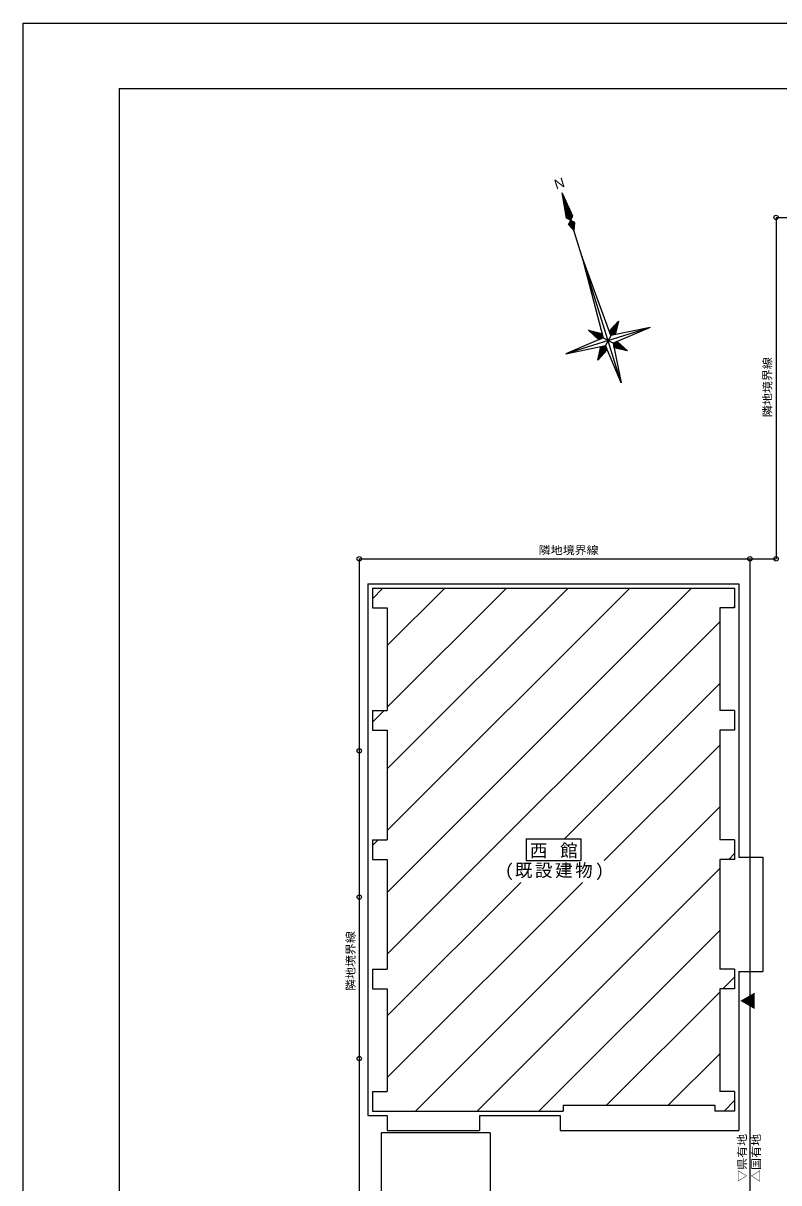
# Model space of a CAD drawing. Units: millimetres, scale not verified. Extents: x -87917 to 30883, y -64927 to 19073.
# Drawn here: x -87917 to -53292, y -34065 to 19073 of the extents above; entities that cross this region are included whole.
import ezdxf
from ezdxf.enums import TextEntityAlignment as Align

# ---------------------------------------------------------------- set-up
doc = ezdxf.new("R2010")
doc.units = ezdxf.units.MM
doc.header["$LTSCALE"] = 200
doc.layers.add('0-0', color=3, linetype='Continuous')
doc.styles.add('ＭＳ ゴシック', font='')
doc.styles.get('ＭＳ ゴシック').set_extended_font_data('MS Gothic')

msp = doc.modelspace()

# ---------------------------------------------------------------- linework, layer by layer
at = {"layer": '0-0', "color": 7}
for p, q in [((-83516.9, 16073.1), (27283.1, 16073.1)), ((-62723.5, 10231.2), (-63212.9, 11298.5)), ((-60518, 2593.7), (-63212.9, 11298.5)), ((-63013.7, 10141.3), (-63212.9, 11298.5)), ((-62923.9, 9851.2), (-62723.5, 10231.2)), ((-62674, 9557.6), (-62923.9, 9851.2)), ((-60995.5, 4758.4), (-62314.6, 8396.9)), ((-62314.6, 8396.9), (-61347.2, 4649.5)), ((-60644.7, 5423.7), (-61589.1, 3632.4)), ((-60644.7, 5423.7), (-61067.7, 4957.5)), ((-60644.7, 5423.7), (-60793.2, 4799.5)), ((-59182.5, 5127), (-63051.3, 3929.2)), ((-62012.6, 5000.3), (-61537.3, 4569.1)), ((-60221.3, 4055.9), (-62012.6, 5000.3)), ((-62012.6, 5000.3), (-61400.1, 4854.6)), ((-59182.5, 5127), (-60995.5, 4758.4)), ((-59182.5, 5127), (-60886.6, 4406.7)), ((-61589.1, 3632.4), (-61440.6, 4256.7)), ((-60518, 2593.7), (-61238.3, 4297.8)), ((-60886.6, 4406.7), (-60518, 2593.7)), ((-60221.3, 4055.9), (-60696.4, 4487.1)), ((-61589.1, 3632.4), (-61157.9, 4107.6)), ((-60221.3, 4055.9), (-60845.4, 4204.4)), ((-72116.9, -6611.9), (-72116.9, -30981.9)), ((-72116.9, -6611.9), (-55116.9, -6611.9)), ((-71916.9, -7297.9), (-71430.9, -6811.9)), ((-71231.9, -20755.1), (-57288.7, -6811.9)), ((-71231.9, -17926.6), (-60117.2, -6811.9)), ((-71231.9, -15098.2), (-62945.6, -6811.9)), ((-71231.9, -12269.8), (-65774, -6811.9)), ((-71231.9, -9441.4), (-68602.4, -6811.9)), ((-55360.3, -7711.9), (-55316.9, -7668.5)), ((-71231.9, -23583.5), (-56001.9, -8353.5)), ((-63116.9, -18296.9), (-56001.9, -11181.9)), ((-71916.9, -12954.8), (-71379, -12416.9)), ((-61288.5, -19296.9), (-56001.9, -14010.4)), ((-69945, -30781.9), (-56001.9, -16838.8)), ((-71916.9, -18611.6), (-71652.2, -18346.9)), ((-55581.6, -19246.9), (-55316.9, -18982.2)), ((-67116.6, -30781.9), (-56001.9, -19667.2)), ((-71231.9, -26411.9), (-65116.9, -20296.9)), ((-71231.9, -29240.4), (-62288.5, -20296.9)), ((-64288.2, -30781.9), (-56001.9, -22495.6)), ((-55116.9, -24376.9), (-54021.9, -24376.9)), ((-55116.9, -24376.9), (-55116.9, -31666.9)), ((-55854.7, -25176.9), (-55316.9, -24639.1)), ((-61189.7, -30511.9), (-56001.9, -25324.1)), ((-58361.3, -30511.9), (-56001.9, -28152.5)), ((-71916.9, -29925.4), (-71873.5, -29881.9)), ((-55802.9, -30781.9), (-55316.9, -30295.9)), ((-67001.9, -30981.9), (-67001.9, -31666.9)), ((-67001.9, -30981.9), (-63316.9, -30981.9)), ((-63316.9, -30981.9), (-63316.9, -31666.9)), ((-66516.9, -31776.9), (-66516.9, -42276.9)), ((-63316.9, -31666.9), (-55116.9, -31666.9))]:
    msp.add_line(p, q, dxfattribs=at)
at = {"layer": '0-0', "color": 4}
for p, q in [((-62855.3, 10057.8), (-63179.7, 11105.6)), ((-62887, 10074.6), (-63146.5, 10912.8)), ((-62807, 10072.8), (-63131.4, 11120.6)), ((-62918.7, 10091.3), (-63113.3, 10719.9)), ((-62790.3, 10104.5), (-63049.8, 10942.7)), ((-62773.6, 10136.2), (-62968.2, 10764.9)), ((-62950.3, 10107.9), (-63080.1, 10527.1)), ((-62982, 10124.6), (-63046.9, 10334.2)), ((-62756.9, 10167.8), (-62886.7, 10587)), ((-62740.2, 10199.5), (-62805.1, 10409.1)), ((-62882.2, 9802.2), (-62907.1, 9882.8)), ((-62840.5, 9753.3), (-62890.5, 9914.5)), ((-62798.9, 9704.4), (-62873.8, 9946.2)), ((-62757.3, 9655.4), (-62857.1, 9977.8)), ((-62715.6, 9606.5), (-62840.4, 10009.5)), ((-62667.3, 9621.5), (-62792, 10024.5)), ((-62660.5, 9685.4), (-62760.4, 10007.8)), ((-62653.8, 9749.3), (-62728.7, 9991.1)), ((-62647.1, 9813.2), (-62697, 9974.4)), ((-62640.4, 9877.1), (-62665.3, 9957.7)), ((-60713, 5348.4), (-61007.1, 4790.5)), ((-60668.3, 5324.9), (-60963.4, 4764.9)), ((-61937.3, 4931.9), (-61377.3, 4636.8)), ((-61913.7, 4976.7), (-61355.7, 4682.6)), ((-61862, 4863.7), (-61407.4, 4624)), ((-61814.8, 4953.3), (-61364.3, 4715.8)), ((-61786.7, 4795.4), (-61437.5, 4611.3)), ((-61715.9, 4929.7), (-61372.8, 4748.9)), ((-61617, 4906.2), (-61381.4, 4782)), ((-61518.1, 4882.7), (-61390, 4815.1)), ((-61419.2, 4859.2), (-61398.5, 4848.2)), ((-61054.5, 4972.1), (-61065.4, 4951.4)), ((-60986.2, 5047.4), (-61053.8, 4919.2)), ((-60917.9, 5122.6), (-61042.1, 4887.1)), ((-60849.6, 5197.9), (-61030.5, 4854.9)), ((-60781.3, 5273.2), (-61018.8, 4822.7)), ((-60691.7, 5226), (-60931.4, 4771.4)), ((-60715.3, 5127.1), (-60899.3, 4777.9)), ((-60738.8, 5028.2), (-60867.3, 4784.4)), ((-60762.3, 4929.3), (-60835.2, 4791)), ((-60785.8, 4830.4), (-60803.2, 4797.5)), ((-61711.4, 4727.1), (-61467.7, 4598.5)), ((-61636.1, 4658.8), (-61497.8, 4585.8)), ((-61565.5, 3731.3), (-61270.3, 4291.3)), ((-61560.9, 4590.5), (-61527.9, 4573.1)), ((-61542, 3830.2), (-61302.4, 4284.8)), ((-61520.8, 3707.7), (-61225.6, 4267.7)), ((-61518.5, 3929.1), (-61334.4, 4278.2)), ((-61495, 4028), (-61366.5, 4271.7)), ((-61471.5, 4126.8), (-61398.5, 4265.2)), ((-61448, 4225.7), (-61430.6, 4258.7)), ((-60320.1, 4079.4), (-60880.1, 4374.6)), ((-60419, 4103), (-60873.6, 4342.6)), ((-60517.9, 4126.5), (-60867, 4310.5)), ((-60616.8, 4150), (-60860.5, 4278.5)), ((-60296.5, 4124.2), (-60856.5, 4419.4)), ((-60371.8, 4192.5), (-60826.3, 4432.2)), ((-60447.1, 4260.8), (-60796.2, 4444.9)), ((-60522.4, 4329.1), (-60766.1, 4457.6)), ((-60597.6, 4397.4), (-60736, 4470.3)), ((-60672.9, 4465.7), (-60705.8, 4483.1)), ((-61452.5, 3782.9), (-61212.8, 4237.5)), ((-61384.1, 3858.3), (-61200.1, 4207.4)), ((-61315.9, 3933.6), (-61187.4, 4177.3)), ((-61247.6, 4008.8), (-61174.6, 4147.2)), ((-61179.3, 4084.1), (-61161.9, 4117.1)), ((-60715.7, 4173.5), (-60854, 4246.4)), ((-60814.5, 4197), (-60847.5, 4214.4))]:
    msp.add_line(p, q, dxfattribs=at)
at = {"layer": '0-0'}
for p, q in [((-53416.9, 10173.1), (-53416.9, -5471.9)), ((-53416.9, 10173.1), (-8601.3, 10173.1)), ((-72516.9, -5471.9), (-53416.9, -5471.9)), ((-72516.9, -5471.9), (-72516.9, -42426.9)), ((-54616.9, -5471.9), (-54616.9, -42674.9)), ((-71231.9, -7711.9), (-71231.9, -12416.9)), ((-55316.9, -7711.9), (-56001.9, -7711.9)), ((-56001.9, -7711.9), (-56001.9, -12416.9)), ((-71916.9, -12416.9), (-71916.9, -13316.9)), ((-71916.9, -12416.9), (-71231.9, -12416.9)), ((-55316.9, -12416.9), (-56001.9, -12416.9)), ((-55316.9, -12416.9), (-55316.9, -13316.9)), ((-71916.9, -13316.9), (-71231.9, -13316.9)), ((-71231.9, -13316.9), (-71231.9, -18346.9)), ((-55316.9, -13316.9), (-56001.9, -13316.9)), ((-56001.9, -13316.9), (-56001.9, -18346.9)), ((-71916.9, -18346.9), (-71916.9, -19246.9)), ((-71916.9, -18346.9), (-71231.9, -18346.9)), ((-64866.9, -18296.9), (-64866.9, -19296.9)), ((-55316.9, -18346.9), (-56001.9, -18346.9)), ((-55316.9, -18346.9), (-55316.9, -19246.9)), ((-64866.9, -19296.9), (-62366.9, -19296.9)), ((-71916.9, -24276.9), (-71231.9, -24276.9)), ((-55316.9, -24276.9), (-56001.9, -24276.9)), ((-71231.9, -25176.9), (-71231.9, -29881.9)), ((-56001.9, -25176.9), (-56001.9, -29881.9)), ((-71916.9, -29881.9), (-71916.9, -30781.9)), ((-71916.9, -29881.9), (-71231.9, -29881.9)), ((-55316.9, -29881.9), (-56001.9, -29881.9)), ((-55316.9, -29881.9), (-55316.9, -30781.9)), ((-71916.9, -30781.9), (-63166.9, -30781.9)), ((-63166.9, -30511.9), (-63166.9, -30781.9)), ((-63166.9, -30511.9), (-56216.9, -30511.9)), ((-56216.9, -30511.9), (-56216.9, -30781.9)), ((-55316.9, -30781.9), (-56216.9, -30781.9))]:
    msp.add_line(p, q, dxfattribs=at)
at = {"layer": '0-0', "color": 4}
msp.add_lwpolyline([(-87916.9, 19073.1), (30883.1, 19073.1), (30883.1, -64926.9), (-87916.9, -64926.9)], close=True, dxfattribs=at)
at = {"layer": '0-0', "color": 7}
for points in [[(-83516.9, 16073.1), (-83516.9, -61926.9), (27283.1, -61926.9)], [(-62674, 9557.6), (-62633.7, 9941), (-63013.7, 10141.3)], [(-61347.2, 4649.5), (-63051.3, 3929.2), (-61238.3, 4297.8)], [(-55116.9, -6611.9), (-55116.9, -19146.9), (-54021.9, -19146.9), (-54021.9, -24376.9)], [(-72116.9, -30981.9), (-71231.9, -30981.9), (-71231.9, -31666.9), (-67001.9, -31666.9)], [(-66516.9, -31776.9), (-71516.9, -31776.9), (-71516.9, -36776.9)]]:
    msp.add_lwpolyline(points, dxfattribs=at)
at = {"layer": '0-0'}
for points in [[(-71916.9, -6811.9), (-71916.9, -7711.9), (-71231.9, -7711.9)], [(-71916.9, -6811.9), (-55316.9, -6811.9), (-55316.9, -7711.9)], [(-64866.9, -18296.9), (-62366.9, -18296.9), (-62366.9, -19296.9)], [(-71916.9, -19246.9), (-71231.9, -19246.9), (-71231.9, -24276.9)], [(-55316.9, -19246.9), (-56001.9, -19246.9), (-56001.9, -24276.9)], [(-71916.9, -24276.9), (-71916.9, -25176.9), (-71231.9, -25176.9)], [(-55316.9, -24276.9), (-55316.9, -25176.9), (-56001.9, -25176.9)]]:
    msp.add_lwpolyline(points, dxfattribs=at)
for centre in [(-53416.9, 10173.1), (-72516.9, -5471.9), (-54616.9, -5471.9), (-53416.9, -5471.9), (-72516.9, -14271.9), (-72516.9, -20971.9), (-72516.9, -28371.9)]:
    msp.add_circle(centre, 100, dxfattribs=at)

# ---------------------------------------------------------------- texts
at = {"layer": '0-0', "color": 7, "style": 'ＭＳ ゴシック'}
msp.add_text('Ｎ', height=439.9, rotation=17.202, dxfattribs=at).set_placement((-63529.1, 11305.3), align=Align.BOTTOM_LEFT)
at = {"layer": '0-0', "color": 7, "style": 'ＭＳ ゴシック', "width": 1.1}
for s, p in [('隣地境界線', (-53516.9, 1020.6)), ('隣地境界線', (-72616.9, -25279.4)), ('▽県有地', (-54675.3, -34021.7)), ('△国有地', (-54035.3, -34024.4))]:
    msp.add_text(s, height=366.6, rotation=90, dxfattribs=at).set_placement(p, align=Align.BOTTOM_LEFT)
msp.add_text('隣地境界線', height=366.6, dxfattribs=at).set_placement((-64296.9, -5371.9), align=Align.BOTTOM_LEFT)
at = {"layer": '0-0', "style": 'ＭＳ ゴシック'}
msp.add_text('▲', height=586.5, rotation=90, dxfattribs=at).set_placement((-54216.9, -26126.9), align=Align.BOTTOM_LEFT)
at = {"layer": '0-0', "char_height": 586.5, "attachment_point": 7, "style": 'ＭＳ ゴシック'}
for s, insert in [('\\T1.15;西\\~館', (-64691.9, -19196.9)), ('\\T1.15;(既設建物)', (-65841.9, -20196.9))]:
    msp.add_mtext(s, dxfattribs=dict(at, insert=insert))

doc.saveas('drawing.dxf')
